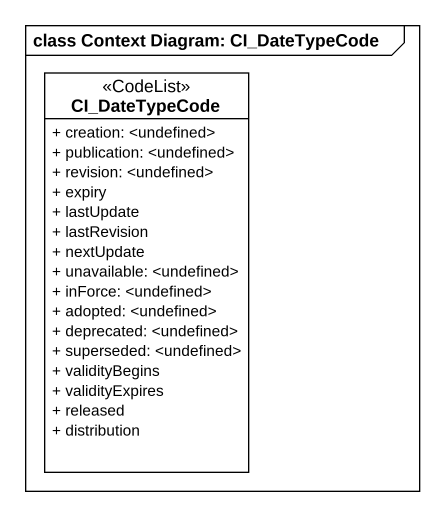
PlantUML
@startuml
mainframe class Context Diagram: CI_DateTypeCode
hide circle
hide empty members
skinparam classAttributeIconSize 0
class CI_DateTypeCode <<CodeList>> #FFFFFF {
  + creation: <undefined>
  + publication: <undefined>
  + revision: <undefined>
  + expiry
  + lastUpdate
  + lastRevision
  + nextUpdate
  + unavailable: <undefined>
  + inForce: <undefined>
  + adopted: <undefined>
  + deprecated: <undefined>
  + superseded: <undefined>
  + validityBegins
  + validityExpires
  + released
  + distribution
}
@enduml
